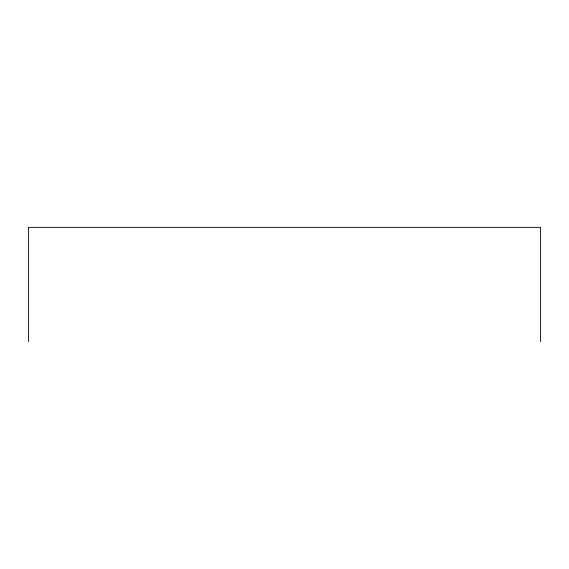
<?xml version="1.0" encoding="UTF-8"?>
<svg xmlns="http://www.w3.org/2000/svg" width="569" height="569" viewBox="0 0 569 569"><rect width="100%" height="100%" fill="white"/><g stroke="black" fill="none" stroke-linecap="round" stroke-linejoin="round"><path stroke-width="0.85" d="M540.55 341.642L540.55 227.358L28.45 227.358L28.45 341.642"/></g></svg>
